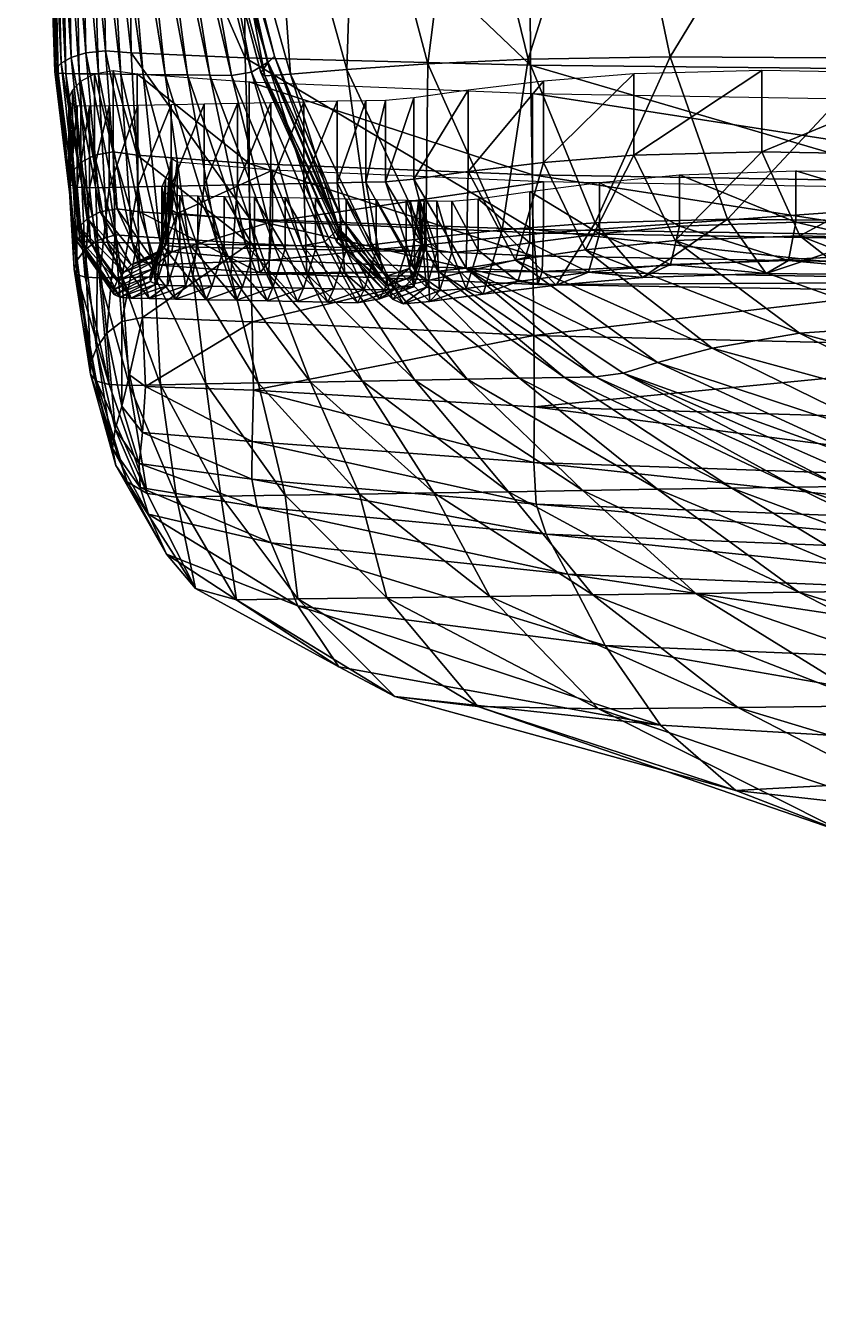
# Model space of a CAD drawing. Header units: centimetres. Extents: x -1318 to 1318, y -967 to 967.
# Drawn here: x 1112.64 to 1125.78, y 95.56 to 116.75 of the extents above; entities that cross this region are included whole.
import ezdxf

# ---------------------------------------------------------------- set-up
doc = ezdxf.new("R2010")
doc.units = ezdxf.units.CM
for name, color, linetype, true_color in [('Object021', 7, 'Continuous', 0x3d8706), ('Object023', 7, 'Continuous', 0x1c1cb1), ('wood', 7, 'Continuous', 0x8d073a)]:
    doc.layers.add(name, color=color, linetype=linetype, true_color=true_color)

msp = doc.modelspace()

# ---------------------------------------------------------------- meshes
at = {"layer": 'Object021', "color": 191, "true_color": 0xb89be5}
mesh = msp.add_polyface(dxfattribs=at)
corners = [(1119.185, 126.817, 85.449), (1119.883, 120.658, 85.107), (1122.388, 120.676, 87.104), (1121.785, 126.824, 87.535), (1118.806, 139.631, 85.635), (1121.457, 139.632, 87.769), (1116.936, 139.627, 81.185), (1117.351, 126.801, 81.052), (1118.117, 120.619, 80.807), (1115.893, 126.783, 72.271), (1116.702, 120.572, 72.119), (1120.974, 126.776, -395.101), (1120.988, 120.582, -395.052), (1116.24, 120.641, -395.129), (1116.214, 126.8, -395.175), (1120.967, 139.621, -395.129), (1116.199, 139.627, -395.201), (1125.542, 126.817, 89.383), (1120.967, 116.196, 84.575), (1123.324, 116.236, 86.436), (1119.308, 116.117, 80.426), (1120.541, 113.37, 79.995), (1122.08, 113.486, 83.976), (1117.963, 116.022, 71.882), (1117.031, 115.947, 56.916), (1118.367, 113.124, 56.782), (1119.272, 113.234, 71.614), (1121.008, 116.097, -394.976), (1116.279, 116.216, -395.059), (1121.05, 113.374, -394.709), (1116.365, 113.547, -394.802), (1121.348, 164.058, 87.847), (1125.282, 139.631, 89.654), (1116.798, 164.058, 81.229), (1118.68, 164.058, 85.697), (1120.964, 164.058, -395.138), (1116.194, 164.058, -395.209), (1116.609, 115.922, 33.5), (1116.54, 115.977, 12.612), (1117.798, 113.166, 12.598), (1117.925, 113.09, 33.446), (1116.663, 116.139, 5.23), (1116.769, 116.247, 4.603), (1117.895, 113.532, 4.605), (1117.838, 113.386, 5.231), (1116.649, 116.139, 3.979), (1116.384, 115.979, -1.848), (1117.599, 113.17, -1.857), (1117.82, 113.386, 3.98)]
mesh.append_faces([[corners[k] for k in face] for face in [(0, 1, 2), (2, 3, 0), (4, 0, 3), (3, 5, 4), (0, 4, 6), (6, 7, 0), (1, 0, 7), (7, 8, 1), (9, 10, 8), (8, 7, 9), (11, 12, 13), (13, 14, 11), (15, 11, 14), (14, 16, 15), (5, 3, 17), (18, 19, 2), (2, 1, 18), (20, 18, 1), (1, 8, 20), (18, 20, 21), (19, 18, 22), (23, 20, 8), (8, 10, 23), (24, 23, 10), (23, 24, 25), (20, 23, 26), (27, 28, 13), (13, 12, 27), (28, 27, 29), (29, 30, 28), (31, 5, 32), (33, 6, 4), (34, 4, 5), (35, 15, 16), (16, 36, 35), (37, 38, 39), (24, 37, 40), (41, 42, 43), (43, 44, 41), (38, 41, 44), (45, 46, 47), (42, 45, 48), (48, 43, 42)]], dxfattribs={"vtx2": -1, "color": 191})
mesh = msp.add_polyface(dxfattribs=at)
corners = [(1147.887, 126.749, -394.526), (1147.886, 120.514, -394.473), (1130.797, 120.531, -394.819), (1130.794, 126.755, -394.871), (1147.887, 139.614, -394.555), (1130.792, 139.615, -394.899), (1120.974, 126.776, -395.101), (1120.967, 139.621, -395.129), (1120.988, 120.582, -395.052), (1125.542, 126.817, 89.383), (1125.282, 139.631, 89.654), (1121.457, 139.632, 87.769), (1126.02, 120.662, 88.886), (1121.785, 126.824, 87.535), (1122.388, 120.676, 87.104), (1134.015, 120.622, 90.156), (1133.684, 126.799, 90.704), (1133.504, 139.626, 91.002), (1149.438, 126.776, 91.208), (1149.607, 120.564, 90.619), (1134.528, 116.138, 89.308), (1149.869, 116.026, 89.708), (1135.037, 113.41, 88.365), (1126.762, 116.212, 88.116), (1123.324, 116.236, 86.436), (1124.273, 113.545, 85.686), (1127.505, 113.514, 87.254), (1122.08, 113.486, 83.976), (1130.802, 115.994, -394.74), (1121.008, 116.097, -394.976), (1130.814, 113.226, -394.469), (1121.05, 113.374, -394.709), (1147.886, 115.96, -394.393), (1147.888, 113.176, -394.121), (1125.195, 164.058, 89.744), (1133.444, 164.058, 91.102), (1149.346, 139.62, 91.527), (1147.887, 164.058, -394.564), (1130.791, 164.058, -394.908), (1120.964, 164.058, -395.138)]
mesh.append_faces([[corners[k] for k in face] for face in [(0, 1, 2), (2, 3, 0), (4, 0, 3), (3, 5, 4), (6, 7, 5), (5, 3, 6), (8, 6, 3), (3, 2, 8), (9, 10, 11), (12, 9, 13), (13, 14, 12), (9, 12, 15), (15, 16, 9), (10, 9, 16), (16, 17, 10), (17, 16, 18), (16, 15, 19), (19, 15, 20), (21, 20, 22), (23, 20, 15), (15, 12, 23), (24, 23, 12), (12, 14, 24), (23, 24, 25), (25, 26, 23), (20, 23, 26), (26, 22, 20), (27, 25, 24), (28, 29, 8), (8, 2, 28), (29, 28, 30), (30, 31, 29), (32, 28, 2), (2, 1, 32), (28, 32, 33), (34, 10, 17), (17, 35, 34), (35, 17, 36), (37, 4, 5), (5, 38, 37), (7, 39, 38), (38, 5, 7)]], dxfattribs={"vtx2": -1, "color": 191})
mesh = msp.add_polyface(dxfattribs=at)
corners = [(1114.211, 120.517, -108.482), (1114.466, 120.518, -73.964), (1113.913, 126.757, -73.928), (1114.719, 120.518, -42.726), (1114.093, 126.758, -42.69), (1113.24, 126.801, -393.392), (1113.302, 120.646, -393.372), (1113.127, 120.599, -390.979), (1113.057, 126.783, -390.992), (1113.022, 120.556, -386.701), (1112.876, 126.755, -380.004), (1112.975, 120.53, -380.002), (1112.992, 120.517, -370.113), (1112.94, 126.766, -386.708), (1114.92, 126.767, 57.111), (1115.745, 120.533, 57.035), (1116.702, 120.572, 72.119), (1116.214, 126.8, -395.175), (1116.24, 120.641, -395.129), (1114.333, 120.684, -395.007), (1117.031, 115.947, 56.916), (1113.127, 115.993, -379.998), (1113.147, 116.045, -386.692), (1113.235, 116.13, -390.96), (1113.397, 116.224, -393.341), (1113.555, 120.684, -394.416), (1113.639, 116.301, -394.372), (1113.896, 120.701, -394.748), (1113.968, 116.335, -394.693), (1114.39, 116.301, -394.944), (1116.279, 116.216, -395.059), (1113.076, 120.513, -356.267), (1112.923, 126.749, -356.264), (1113.227, 120.514, -324.032), (1113.031, 126.75, -324.026), (1113.447, 120.515, -258.979), (1113.188, 126.751, -258.967), (1113.702, 120.515, -189.252), (1113.369, 126.753, -189.234), (1113.956, 120.516, -142.999), (1113.55, 126.754, -142.974), (1113.731, 126.755, -108.451), (1115.331, 120.55, 12.624), (1115.349, 120.52, 33.548), (1114.541, 126.762, 33.578), (1114.968, 120.519, -18.046), (1114.27, 126.76, -18.025), (1115.224, 120.55, -1.839), (1114.476, 126.776, -1.834), (1113.311, 115.956, -356.271), (1113.18, 115.966, -370.113), (1113.849, 115.951, -258.998), (1113.53, 115.954, -324.043), (1114.589, 115.943, -143.037), (1114.219, 115.947, -189.281), (1116.609, 115.922, 33.5), (1116.54, 115.977, 12.612), (1116.056, 115.928, -18.08), (1115.505, 120.641, 5.23), (1114.553, 126.776, 12.631), (1115.495, 120.641, 3.979), (1114.744, 126.822, 3.979), (1116.663, 116.139, 5.23), (1115.637, 120.701, 4.603), (1116.769, 116.247, 4.603), (1116.649, 116.139, 3.979), (1116.384, 115.979, -1.848)]
mesh.append_faces([[corners[k] for k in face] for face in [(0, 1, 2), (1, 3, 4), (5, 6, 7), (8, 7, 9), (10, 11, 12), (13, 9, 11), (14, 15, 16), (17, 18, 19), (16, 15, 20), (12, 11, 21), (11, 9, 22), (9, 7, 23), (7, 6, 24), (6, 25, 26), (25, 27, 28), (27, 19, 29), (19, 18, 30), (12, 31, 32), (31, 33, 34), (33, 35, 36), (35, 37, 38), (37, 39, 40), (39, 0, 41), (42, 43, 44), (43, 15, 14), (3, 45, 46), (45, 47, 48), (33, 31, 49), (31, 12, 50), (37, 35, 51), (35, 33, 52), (0, 39, 53), (39, 37, 54), (15, 43, 55), (43, 42, 56), (47, 45, 57), (58, 42, 59), (47, 60, 61), (42, 58, 62), (58, 63, 64), (63, 60, 65), (60, 47, 66)]], dxfattribs={"vtx2": -1, "color": 191})
mesh = msp.add_polyface(dxfattribs=at)
corners = [(1115.328, 115.936, -74.022), (1115.695, 115.932, -42.782), (1114.719, 120.518, -42.726), (1114.466, 120.518, -73.964), (1114.958, 115.939, -108.529), (1114.211, 120.517, -108.482), (1115.82, 113.129, -108.585), (1113.127, 115.993, -379.998), (1113.18, 115.966, -370.113), (1112.992, 120.517, -370.113), (1113.147, 116.045, -386.692), (1112.975, 120.53, -380.002), (1113.459, 113.298, -386.672), (1113.463, 113.223, -379.994), (1113.235, 116.13, -390.96), (1113.022, 120.556, -386.701), (1113.397, 116.224, -393.341), (1113.127, 120.599, -390.979), (1113.67, 113.558, -393.238), (1113.53, 113.422, -390.905), (1113.639, 116.301, -394.372), (1113.302, 120.646, -393.372), (1113.968, 116.335, -394.693), (1113.555, 120.684, -394.416), (1114.158, 113.719, -394.489), (1113.876, 113.669, -394.216), (1114.39, 116.301, -394.944), (1113.896, 120.701, -394.748), (1116.279, 116.216, -395.059), (1114.333, 120.684, -395.007), (1116.365, 113.547, -394.802), (1114.528, 113.67, -394.706), (1113.311, 115.956, -356.271), (1113.53, 115.954, -324.043), (1113.227, 120.514, -324.032), (1113.076, 120.513, -356.267), (1113.547, 113.184, -370.115), (1113.719, 113.168, -356.278), (1113.849, 115.951, -258.998), (1114.219, 115.947, -189.281), (1113.702, 120.515, -189.252), (1113.447, 120.515, -258.979), (1113.999, 113.163, -324.056), (1114.406, 113.155, -259.021), (1114.589, 115.943, -143.037), (1113.956, 120.516, -142.999), (1114.878, 113.147, -189.315), (1115.349, 113.138, -143.081), (1116.609, 115.922, 33.5), (1117.031, 115.947, 56.916), (1115.745, 120.533, 57.035), (1116.54, 115.977, 12.612), (1115.349, 120.52, 33.548), (1116.384, 115.979, -1.848), (1116.056, 115.928, -18.08), (1117.22, 113.103, -18.118), (1115.224, 120.55, -1.839), (1114.968, 120.519, -18.046), (1116.663, 116.139, 5.23), (1115.331, 120.55, 12.624), (1116.769, 116.247, 4.603), (1115.505, 120.641, 5.23), (1116.649, 116.139, 3.979), (1115.637, 120.701, 4.603), (1115.495, 120.641, 3.979)]
mesh.append_faces([[corners[k] for k in face] for face in [(0, 1, 2), (2, 3, 0), (4, 0, 3), (3, 5, 4), (0, 4, 6), (7, 8, 9), (10, 7, 11), (7, 10, 12), (8, 7, 13), (14, 10, 15), (16, 14, 17), (14, 16, 18), (10, 14, 19), (20, 16, 21), (22, 20, 23), (20, 22, 24), (16, 20, 25), (26, 22, 27), (28, 26, 29), (26, 28, 30), (22, 26, 31), (32, 33, 34), (8, 32, 35), (32, 8, 36), (33, 32, 37), (38, 39, 40), (33, 38, 41), (38, 33, 42), (39, 38, 43), (44, 4, 5), (39, 44, 45), (44, 39, 46), (4, 44, 47), (48, 49, 50), (51, 48, 52), (53, 54, 55), (54, 53, 56), (1, 54, 57), (57, 2, 1), (58, 51, 59), (60, 58, 61), (62, 60, 63), (53, 62, 64)]], dxfattribs={"vtx2": -1, "color": 191})
mesh = msp.add_polyface(dxfattribs=at)
corners = [(1113.876, 113.669, -394.216), (1114.158, 113.719, -394.489), (1114.558, 112.847, -394.004), (1115.82, 113.129, -108.585), (1116.291, 113.12, -74.088), (1115.328, 115.936, -74.022), (1115.695, 115.932, -42.782), (1116.759, 113.112, -42.847), (1113.459, 113.298, -386.672), (1113.463, 113.223, -379.994), (1113.127, 115.993, -379.998), (1113.547, 113.184, -370.115), (1113.18, 115.966, -370.113), (1113.67, 113.558, -393.238), (1113.53, 113.422, -390.905), (1113.235, 116.13, -390.96), (1113.147, 116.045, -386.692), (1113.639, 116.301, -394.372), (1113.397, 116.224, -393.341), (1116.365, 113.547, -394.802), (1114.528, 113.67, -394.706), (1114.39, 116.301, -394.944), (1113.968, 116.335, -394.693), (1115.152, 113.643, -393.417), (1116.732, 113.507, -393.411), (1116.732, 114.357, -393.411), (1115.153, 114.493, -393.417), (1115.064, 113.697, -393.379), (1115.064, 114.547, -393.379), (1114.937, 113.06, -393.535), (1115.043, 113.642, -393.377), (1115.043, 114.492, -393.377), (1115.029, 113.52, -392.7), (1115.029, 114.37, -392.7), (1114.88, 113.005, -393.496), (1114.961, 113.369, -390.633), (1114.961, 114.219, -390.633), (1114.902, 113.232, -386.592), (1114.902, 114.083, -386.592), (1114.916, 113.149, -379.99), (1114.916, 113.999, -379.99), (1115.01, 113.106, -370.127), (1115.011, 113.956, -370.127), (1113.719, 113.168, -356.278), (1113.311, 115.956, -356.271), (1113.999, 113.163, -324.056), (1113.53, 115.954, -324.043), (1114.406, 113.155, -259.021), (1113.849, 115.951, -258.998), (1114.878, 113.147, -189.315), (1114.219, 115.947, -189.281), (1115.349, 113.138, -143.081), (1114.589, 115.943, -143.037), (1114.958, 115.939, -108.529), (1116.056, 115.928, -18.08), (1117.22, 113.103, -18.118), (1115.196, 113.938, -356.301), (1115.196, 113.089, -356.301), (1115.496, 113.932, -324.09), (1115.496, 113.082, -324.09), (1115.933, 113.923, -259.07), (1115.932, 113.073, -259.071), (1116.437, 113.913, -189.383), (1116.437, 113.063, -189.383)]
mesh.append_faces([[corners[k] for k in face] for face in [(0, 1, 2), (3, 4, 5), (6, 5, 4), (4, 7, 6), (8, 9, 10), (9, 11, 12), (13, 14, 15), (14, 8, 16), (1, 0, 17), (0, 13, 18), (19, 20, 21), (20, 1, 22), (23, 24, 25), (25, 26, 23), (27, 23, 26), (26, 28, 27), (23, 27, 29), (30, 27, 28), (28, 31, 30), (32, 30, 31), (31, 33, 32), (27, 30, 34), (35, 32, 33), (33, 36, 35), (37, 35, 36), (36, 38, 37), (39, 37, 38), (38, 40, 39), (41, 39, 40), (40, 42, 41), (11, 43, 44), (43, 45, 46), (45, 47, 48), (47, 49, 50), (49, 51, 52), (51, 3, 53), (54, 6, 7), (7, 55, 54), (42, 56, 57), (56, 58, 59), (58, 60, 61), (60, 62, 63)]], dxfattribs={"vtx2": -1, "color": 191})
mesh = msp.add_polyface(dxfattribs=at)
corners = [(1124.273, 113.545, 85.686), (1122.08, 113.486, 83.976), (1122.862, 112.582, 83.432), (1120.541, 113.37, 79.995), (1120.967, 116.196, 84.575), (1118.367, 113.124, 56.782), (1119.272, 113.234, 71.614), (1117.963, 116.022, 71.882), (1119.308, 116.117, 80.426), (1116.732, 113.507, -393.411), (1121.225, 113.316, -393.282), (1121.225, 114.166, -393.282), (1116.732, 114.357, -393.411), (1116.682, 112.869, -393.607), (1116.437, 113.913, -189.383), (1116.942, 113.903, -143.168), (1116.942, 113.053, -143.169), (1117.447, 113.042, -108.69), (1117.447, 113.892, -108.69), (1120.995, 113.154, 71.137), (1120.139, 113.033, 56.539), (1120.139, 113.883, 56.539), (1120.995, 114.004, 71.137), (1122.149, 113.305, 79.232), (1122.149, 114.155, 79.232), (1123.479, 113.432, 82.916), (1123.479, 114.282, 82.916), (1123.325, 112.795, 83.045), (1117.798, 113.166, 12.598), (1117.925, 113.09, 33.446), (1116.609, 115.922, 33.5), (1117.031, 115.947, 56.916), (1117.22, 113.103, -18.118), (1117.599, 113.17, -1.857), (1116.384, 115.979, -1.848), (1119.703, 112.996, 33.347), (1119.468, 113.034, 12.575), (1119.457, 113.849, 12.575), (1119.703, 113.846, 33.347), (1118.947, 113.011, -18.189), (1118.453, 113.022, -42.967), (1118.453, 113.871, -42.967), (1118.947, 113.861, -18.189), (1119.255, 113.038, -1.874), (1119.244, 113.854, -1.873), (1117.952, 113.032, -74.212), (1117.952, 113.882, -74.212), (1117.838, 113.386, 5.231), (1116.54, 115.977, 12.612), (1117.82, 113.386, 3.98), (1116.649, 116.139, 3.979), (1119.217, 113.137, 5.236), (1119.082, 113.206, 4.613), (1119.017, 113.851, 4.614), (1119.173, 113.851, 5.237), (1119.197, 113.138, 3.985), (1119.154, 113.851, 3.985)]
mesh.append_faces([[corners[k] for k in face] for face in [(0, 1, 2), (3, 1, 4), (5, 6, 7), (6, 3, 8), (9, 10, 11), (11, 12, 9), (10, 9, 13), (14, 15, 16), (17, 16, 15), (15, 18, 17), (19, 20, 21), (21, 22, 19), (23, 19, 22), (22, 24, 23), (25, 23, 24), (24, 26, 25), (23, 25, 27), (28, 29, 30), (29, 5, 31), (32, 33, 34), (35, 36, 37), (37, 38, 35), (20, 35, 38), (38, 21, 20), (39, 40, 41), (41, 42, 39), (43, 39, 42), (42, 44, 43), (45, 17, 18), (18, 46, 45), (40, 45, 46), (46, 41, 40), (47, 28, 48), (33, 49, 50), (51, 52, 53), (53, 54, 51), (36, 51, 54), (54, 37, 36), (55, 43, 44), (44, 56, 55), (52, 55, 56), (56, 53, 52)]], dxfattribs={"vtx2": -1, "color": 191})
mesh = msp.add_polyface(dxfattribs=at)
corners = [(1150.132, 113.249, 88.703), (1135.037, 113.41, 88.365), (1135.356, 112.5, 87.535), (1150.305, 112.324, 87.838), (1135.524, 112.713, 86.956), (1127.986, 112.615, 86.484), (1127.505, 113.514, 87.254), (1124.915, 112.648, 85.008), (1124.273, 113.545, 85.686), (1125.281, 112.861, 84.526), (1128.249, 112.827, 85.94), (1122.862, 112.582, 83.432), (1123.325, 112.795, 83.045), (1130.838, 112.303, -393.842), (1121.129, 112.466, -394.085), (1121.05, 113.374, -394.709), (1130.814, 113.226, -394.469), (1130.86, 112.515, -393.239), (1121.201, 112.679, -393.483), (1147.891, 112.248, -393.494), (1147.888, 113.176, -394.121), (1147.894, 112.461, -392.89), (1130.802, 115.994, -394.74), (1147.896, 113.948, -392.689), (1130.868, 114.003, -393.038), (1130.868, 113.153, -393.038), (1147.895, 113.098, -392.689), (1121.225, 113.316, -393.282), (1121.225, 114.166, -393.282), (1125.403, 113.498, 84.366), (1123.479, 113.432, 82.916), (1123.479, 114.282, 82.916), (1125.403, 114.348, 84.366), (1128.337, 113.465, 85.759), (1128.337, 114.315, 85.759), (1135.58, 113.35, 86.762), (1135.58, 114.2, 86.763), (1150.431, 113.174, 87.043), (1150.4, 112.537, 87.242)]
mesh.append_faces([[corners[k] for k in face] for face in [(0, 1, 2), (3, 2, 4), (5, 2, 1), (1, 6, 5), (7, 5, 6), (6, 8, 7), (5, 7, 9), (9, 10, 5), (2, 5, 10), (10, 4, 2), (11, 7, 8), (7, 11, 12), (12, 9, 7), (13, 14, 15), (15, 16, 13), (14, 13, 17), (17, 18, 14), (19, 13, 16), (16, 20, 19), (13, 19, 21), (21, 17, 13), (20, 16, 22), (23, 24, 25), (26, 25, 17), (27, 25, 24), (24, 28, 27), (25, 27, 18), (18, 17, 25), (29, 30, 31), (31, 32, 29), (30, 29, 9), (9, 12, 30), (33, 29, 32), (32, 34, 33), (35, 33, 34), (34, 36, 35), (33, 35, 4), (4, 10, 33), (29, 33, 10), (10, 9, 29), (37, 35, 36), (38, 4, 35)]], dxfattribs={"vtx2": -1, "color": 191})
mesh = msp.add_polyface(dxfattribs=at)
corners = [(1116.643, 112.192, -108.638), (1117.148, 112.182, -74.151), (1116.291, 113.12, -74.088), (1115.82, 113.129, -108.585), (1116.529, 112.657, -394.194), (1114.805, 112.793, -394.143), (1114.528, 113.67, -394.706), (1116.365, 113.547, -394.802), (1116.682, 112.869, -393.607), (1115.066, 113.005, -393.599), (1114.937, 113.06, -393.535), (1115.152, 113.643, -393.417), (1116.732, 113.507, -393.411), (1115.043, 113.642, -393.377), (1115.029, 113.52, -392.7), (1114.839, 112.882, -392.775), (1114.88, 113.005, -393.496), (1115.064, 113.697, -393.379), (1114.961, 113.369, -390.633), (1114.761, 112.732, -390.671), (1114.916, 113.149, -379.99), (1115.01, 113.106, -370.127), (1114.809, 112.469, -370.125), (1116.942, 113.053, -143.169), (1116.437, 113.063, -189.383), (1116.437, 113.913, -189.383), (1116.741, 112.415, -143.158), (1116.236, 112.426, -189.375), (1114.995, 112.451, -356.298), (1115.295, 112.445, -324.086), (1114.692, 112.232, -324.073), (1115.128, 112.224, -259.045), (1115.633, 112.213, -189.349), (1114.878, 113.147, -189.315), (1115.731, 112.436, -259.064), (1116.138, 112.203, -143.125), (1115.349, 113.138, -143.081), (1115.196, 113.089, -356.301), (1115.496, 113.082, -324.09), (1115.011, 113.956, -370.127), (1115.196, 113.938, -356.301), (1115.932, 113.073, -259.071), (1115.496, 113.932, -324.09), (1115.933, 113.923, -259.07)]
mesh.append_faces([[corners[k] for k in face] for face in [(0, 1, 2), (2, 3, 0), (4, 5, 6), (6, 7, 4), (5, 4, 8), (8, 9, 5), (10, 9, 11), (12, 11, 9), (9, 8, 12), (13, 14, 15), (15, 16, 13), (16, 10, 17), (14, 18, 19), (19, 15, 14), (20, 21, 22), (23, 24, 25), (26, 27, 24), (28, 29, 30), (31, 32, 33), (31, 30, 29), (29, 34, 31), (32, 31, 34), (34, 27, 32), (35, 0, 3), (3, 36, 35), (32, 35, 36), (36, 33, 32), (35, 32, 27), (27, 26, 35), (0, 35, 26), (37, 38, 29), (29, 28, 37), (21, 37, 28), (28, 22, 21), (37, 21, 39), (38, 37, 40), (41, 24, 27), (27, 34, 41), (38, 41, 34), (34, 29, 38), (41, 38, 42), (24, 41, 43)]], dxfattribs={"vtx2": -1, "color": 191})
mesh = msp.add_polyface(dxfattribs=at)
corners = [(1114.111, 112.299, -379.992), (1114.206, 112.256, -370.12), (1113.547, 113.184, -370.115), (1113.463, 113.223, -379.994), (1114.099, 112.383, -386.636), (1113.459, 113.298, -386.672), (1114.702, 112.595, -386.603), (1114.714, 112.512, -379.991), (1114.809, 112.469, -370.125), (1114.161, 112.52, -390.785), (1113.53, 113.422, -390.905), (1114.268, 112.67, -393.002), (1113.67, 113.558, -393.238), (1114.839, 112.882, -392.775), (1114.761, 112.732, -390.671), (1114.39, 112.792, -393.849), (1113.876, 113.669, -394.216), (1114.558, 112.847, -394.004), (1114.937, 113.06, -393.535), (1114.88, 113.005, -393.496), (1114.805, 112.793, -394.143), (1114.158, 113.719, -394.489), (1114.528, 113.67, -394.706), (1115.066, 113.005, -393.599), (1114.961, 113.369, -390.633), (1114.902, 113.232, -386.592), (1114.916, 113.149, -379.99), (1114.392, 112.239, -356.289), (1114.692, 112.232, -324.073), (1113.999, 113.163, -324.056), (1113.719, 113.168, -356.278), (1114.995, 112.451, -356.298), (1114.878, 113.147, -189.315), (1114.406, 113.155, -259.021), (1115.128, 112.224, -259.045)]
mesh.append_faces([[corners[k] for k in face] for face in [(0, 1, 2), (2, 3, 0), (4, 0, 3), (3, 5, 4), (0, 4, 6), (6, 7, 0), (1, 0, 7), (7, 8, 1), (9, 4, 5), (5, 10, 9), (11, 9, 10), (10, 12, 11), (9, 11, 13), (13, 14, 9), (4, 9, 14), (14, 6, 4), (15, 11, 12), (12, 16, 15), (17, 15, 16), (15, 17, 18), (18, 19, 15), (11, 15, 19), (19, 13, 11), (20, 17, 21), (21, 22, 20), (17, 20, 23), (23, 18, 17), (24, 25, 6), (6, 14, 24), (8, 7, 26), (25, 26, 7), (7, 6, 25), (27, 28, 29), (29, 30, 27), (1, 27, 30), (30, 2, 1), (27, 1, 8), (8, 31, 27), (28, 27, 31), (32, 33, 34), (28, 34, 33), (33, 29, 28)]], dxfattribs={"vtx2": -1, "color": 191})
mesh = msp.add_polyface(dxfattribs=at)
corners = [(1117.148, 112.182, -74.151), (1117.649, 112.172, -42.908), (1116.759, 113.112, -42.847), (1116.291, 113.12, -74.088), (1116.643, 112.192, -108.638), (1117.246, 112.405, -108.677), (1117.751, 112.394, -74.197), (1118.252, 112.384, -42.953), (1121.129, 112.466, -394.085), (1116.529, 112.657, -394.194), (1116.365, 113.547, -394.802), (1121.201, 112.679, -393.483), (1116.682, 112.869, -393.607), (1116.942, 113.053, -143.169), (1117.447, 113.042, -108.69), (1116.741, 112.415, -143.158), (1116.437, 113.063, -189.383), (1118.899, 112.146, 33.395), (1119.343, 112.183, 56.658), (1118.367, 113.124, 56.782), (1117.925, 113.09, 33.446), (1118.722, 112.224, 12.586), (1117.798, 113.166, 12.598), (1118.143, 112.161, -18.154), (1118.746, 112.374, -18.181), (1118.508, 112.229, -1.866), (1119.074, 112.428, -1.872), (1117.599, 113.17, -1.857), (1117.22, 113.103, -18.118), (1118.453, 113.022, -42.967), (1118.947, 113.011, -18.189), (1117.952, 113.032, -74.212), (1118.642, 112.451, 5.233), (1117.838, 113.386, 5.231), (1118.622, 112.601, 4.608), (1117.895, 113.532, 4.605), (1119, 112.732, 4.611), (1119.095, 112.609, 5.235), (1118.622, 112.451, 3.982), (1119.076, 112.609, 3.984), (1117.82, 113.386, 3.98)]
mesh.append_faces([[corners[k] for k in face] for face in [(0, 1, 2), (2, 3, 0), (0, 4, 5), (5, 6, 0), (1, 0, 6), (6, 7, 1), (8, 9, 10), (11, 12, 9), (13, 14, 5), (5, 15, 13), (16, 13, 15), (15, 5, 4), (17, 18, 19), (19, 20, 17), (21, 17, 20), (20, 22, 21), (23, 1, 7), (7, 24, 23), (25, 23, 24), (24, 26, 25), (23, 25, 27), (27, 28, 23), (1, 23, 28), (28, 2, 1), (29, 30, 24), (24, 7, 29), (31, 29, 7), (7, 6, 31), (14, 31, 6), (6, 5, 14), (32, 21, 22), (22, 33, 32), (34, 32, 33), (33, 35, 34), (32, 34, 36), (21, 32, 37), (38, 25, 26), (34, 38, 39), (38, 34, 35), (35, 40, 38), (25, 38, 40), (40, 27, 25)]], dxfattribs={"vtx2": -1, "color": 191})
mesh = msp.add_polyface(dxfattribs=at)
corners = [(1121.431, 112.455, 79.604), (1122.862, 112.582, 83.432), (1122.08, 113.486, 83.976), (1120.541, 113.37, 79.995), (1121.969, 112.667, 79.325), (1123.325, 112.795, 83.045), (1120.222, 112.304, 71.37), (1119.272, 113.234, 71.614), (1119.343, 112.183, 56.658), (1118.367, 113.124, 56.782), (1119.94, 112.396, 56.569), (1120.801, 112.516, 71.195), (1116.365, 113.547, -394.802), (1121.05, 113.374, -394.709), (1121.129, 112.466, -394.085), (1116.529, 112.657, -394.194), (1121.201, 112.679, -393.483), (1116.682, 112.869, -393.607), (1121.225, 113.316, -393.282), (1120.995, 113.154, 71.137), (1122.149, 113.305, 79.232), (1120.139, 113.033, 56.539), (1118.899, 112.146, 33.395), (1118.722, 112.224, 12.586), (1119.287, 112.423, 12.578), (1119.502, 112.358, 33.359), (1119.703, 112.996, 33.347), (1119.468, 113.034, 12.575), (1118.947, 113.011, -18.189), (1119.255, 113.038, -1.874), (1119.074, 112.428, -1.872), (1118.746, 112.374, -18.181), (1119, 112.732, 4.611), (1119.095, 112.609, 5.235), (1118.642, 112.451, 5.233), (1119.076, 112.609, 3.984), (1118.622, 112.451, 3.982), (1118.622, 112.601, 4.608), (1119.217, 113.137, 5.236), (1119.082, 113.206, 4.613), (1119.197, 113.138, 3.985)]
mesh.append_faces([[corners[k] for k in face] for face in [(0, 1, 2), (2, 3, 0), (1, 0, 4), (4, 5, 1), (6, 0, 3), (3, 7, 6), (8, 6, 7), (7, 9, 8), (6, 8, 10), (10, 11, 6), (0, 6, 11), (11, 4, 0), (12, 13, 14), (15, 14, 16), (17, 16, 18), (19, 20, 4), (4, 11, 19), (21, 19, 11), (11, 10, 21), (5, 4, 20), (22, 23, 24), (24, 25, 22), (8, 22, 25), (25, 10, 8), (26, 21, 10), (10, 25, 26), (27, 26, 25), (25, 24, 27), (28, 29, 30), (30, 31, 28), (32, 33, 34), (33, 24, 23), (30, 35, 36), (35, 32, 37), (38, 27, 24), (24, 33, 38), (39, 38, 33), (33, 32, 39), (40, 39, 32), (32, 35, 40), (29, 40, 35), (35, 30, 29)]], dxfattribs={"vtx2": -1, "color": 191})
at = {"layer": 'Object023', "color": 191, "true_color": 0xb89be5}
mesh = msp.add_polyface(dxfattribs=at)
corners = [(1113.988, 111.659, -394.227), (1113.834, 113.195, -394.279), (1114.129, 113.285, -394.57), (1113.819, 111.41, -393.25), (1113.623, 113.041, -393.277), (1113.725, 111.173, -390.908), (1113.495, 112.869, -390.922), (1113.72, 110.98, -386.666), (1113.45, 112.719, -386.673), (1113.818, 110.865, -379.988), (1113.492, 112.629, -379.99), (1113.782, 114.607, -394.297), (1114.092, 114.661, -394.598), (1113.558, 114.484, -393.287), (1113.558, 115.832, -393.287), (1113.782, 115.955, -394.297), (1114.092, 116.009, -394.598), (1113.418, 114.334, -390.926), (1113.36, 114.198, -386.675), (1113.36, 115.546, -386.675), (1113.418, 115.682, -390.926), (1113.384, 114.116, -379.991), (1113.495, 114.076, -370.113), (1113.629, 112.585, -370.113), (1113.495, 115.424, -370.113), (1113.384, 115.464, -379.991), (1113.7, 114.066, -356.278), (1114.027, 114.073, -324.059), (1114.027, 115.421, -324.059), (1113.7, 115.415, -356.278), (1113.867, 112.574, -356.279)]
mesh.append_faces([[corners[k] for k in face] for face in [(0, 1, 2), (1, 0, 3), (3, 4, 1), (5, 6, 4), (7, 8, 6), (9, 10, 8), (11, 12, 2), (2, 1, 11), (13, 11, 1), (1, 4, 13), (11, 13, 14), (14, 15, 11), (12, 11, 15), (15, 16, 12), (17, 13, 4), (4, 6, 17), (18, 17, 6), (6, 8, 18), (17, 18, 19), (19, 20, 17), (13, 17, 20), (20, 14, 13), (21, 18, 8), (8, 10, 21), (22, 21, 10), (10, 23, 22), (21, 22, 24), (24, 25, 21), (18, 21, 25), (25, 19, 18), (26, 27, 28), (28, 29, 26), (22, 26, 29), (29, 24, 22), (26, 22, 23), (23, 30, 26), (27, 26, 30)]], dxfattribs={"vtx2": -1, "color": 191})
mesh = msp.add_polyface(dxfattribs=at)
corners = [(1114.129, 113.285, -394.57), (1114.239, 111.852, -394.487), (1113.988, 111.659, -394.227), (1114.512, 113.261, -394.795), (1114.581, 111.921, -394.678), (1116.36, 113.141, -394.89), (1116.395, 111.848, -394.744), (1115.604, 114.105, -143.097), (1115.053, 114.094, -189.325), (1115.414, 112.605, -189.332), (1116.043, 112.617, -143.106), (1116.154, 114.116, -108.605), (1116.672, 112.629, -108.616), (1116.154, 115.464, -108.605), (1115.604, 115.453, -143.097), (1115.053, 115.442, -189.325), (1114.489, 114.606, -394.834), (1116.348, 114.47, -394.939), (1114.092, 114.661, -394.598), (1114.092, 116.009, -394.598), (1114.489, 115.955, -394.834), (1116.348, 115.818, -394.939), (1117.806, 115.498, -5.128), (1117.255, 115.486, -39.62), (1117.255, 114.138, -39.62), (1116.705, 114.127, -74.113), (1117.302, 112.641, -74.126), (1116.705, 115.475, -74.113), (1113.867, 112.574, -356.279), (1114.24, 112.582, -324.061), (1114.027, 114.073, -324.059), (1114.503, 114.083, -259.027), (1114.503, 115.431, -259.027), (1114.027, 115.421, -324.059), (1114.784, 112.592, -259.031)]
mesh.append_faces([[corners[k] for k in face] for face in [(0, 1, 2), (3, 4, 1), (1, 0, 3), (4, 3, 5), (5, 6, 4), (7, 8, 9), (9, 10, 7), (11, 7, 10), (10, 12, 11), (7, 11, 13), (13, 14, 7), (8, 7, 14), (14, 15, 8), (16, 17, 5), (5, 3, 16), (18, 16, 3), (3, 0, 18), (16, 18, 19), (19, 20, 16), (17, 16, 20), (20, 21, 17), (22, 23, 24), (25, 11, 12), (12, 26, 25), (24, 25, 26), (25, 24, 23), (23, 27, 25), (11, 25, 27), (27, 13, 11), (28, 29, 30), (31, 8, 15), (15, 32, 31), (30, 31, 32), (32, 33, 30), (31, 30, 29), (29, 34, 31), (8, 31, 34), (34, 9, 8)]], dxfattribs={"vtx2": -1, "color": 191})
mesh = msp.add_polyface(dxfattribs=at)
corners = [(1125.465, 111.659, 81.009), (1128.374, 110.218, 79.164), (1128.901, 110.72, 81.426), (1127.367, 111.787, 83.09), (1123.405, 113.195, 83.039), (1125.473, 113.268, 84.786), (1121.921, 113.041, 79.116), (1124.018, 111.41, 77.029), (1127.378, 109.766, 75.046), (1123.115, 111.173, 69.783), (1120.762, 112.869, 71.073), (1119.943, 112.733, 59.542), (1122.543, 110.998, 59.171), (1121.063, 111.619, -394.631), (1121.048, 112.94, -394.794), (1130.812, 112.76, -394.549), (1130.816, 111.388, -394.379), (1121.072, 110.437, -394.379), (1129.637, 111.659, 84.638), (1122.718, 114.606, 83.715), (1121.222, 114.484, 79.812), (1124.842, 114.661, 85.351), (1124.842, 116.009, 85.351), (1122.718, 115.955, 83.715), (1121.222, 115.832, 79.812), (1119.978, 114.334, 71.503), (1121.043, 114.279, -394.848), (1130.811, 114.116, -394.606), (1121.043, 115.628, -394.848), (1130.811, 115.464, -394.606), (1127.969, 114.606, 86.859), (1128.386, 113.195, 86.304), (1127.969, 115.955, 86.859), (1122.087, 110.935, 45.094), (1119.478, 112.684, 45.156), (1121.573, 110.925, 24.616)]
mesh.append_faces([[corners[k] for k in face] for face in [(0, 1, 2), (2, 3, 0), (4, 0, 3), (3, 5, 4), (0, 4, 6), (6, 7, 0), (1, 0, 7), (8, 7, 9), (10, 9, 7), (7, 6, 10), (9, 10, 11), (11, 12, 9), (13, 14, 15), (15, 16, 13), (17, 13, 16), (5, 3, 18), (19, 20, 6), (6, 4, 19), (21, 19, 4), (4, 5, 21), (19, 21, 22), (22, 23, 19), (20, 19, 23), (23, 24, 20), (20, 25, 10), (10, 6, 20), (25, 20, 24), (26, 27, 15), (15, 14, 26), (27, 26, 28), (28, 29, 27), (30, 21, 5), (5, 31, 30), (21, 30, 32), (32, 22, 21), (33, 12, 11), (11, 34, 33), (35, 33, 34)]], dxfattribs={"vtx2": -1, "color": 191})
mesh = msp.add_polyface(dxfattribs=at)
corners = [(1130.883, 108.456, -392.722), (1130.816, 109.181, -393.774), (1147.887, 109.069, -393.413), (1130.818, 110.147, -394.114), (1147.887, 110.05, -393.758), (1131.094, 107.938, -390.322), (1147.95, 108.333, -392.355), (1131.607, 109.095, 79.039), (1138.403, 108.26, 79.395), (1137.03, 109.742, 82.812), (1130.963, 110.218, 82.128), (1128.374, 110.218, 79.164), (1128.901, 110.72, 81.426), (1127.378, 109.766, 75.046), (1131.862, 108.288, 74.661), (1139.649, 107.076, 74.689), (1132.023, 107.794, 68.282), (1126.911, 109.422, 68.547), (1126.618, 109.201, 58.829), (1131.912, 107.54, 58.795), (1121.104, 108.825, -393.022), (1121.268, 108.329, -390.638), (1131.523, 107.265, -386.129), (1130.816, 111.388, -394.379), (1147.887, 111.311, -394.027), (1130.812, 112.76, -394.549), (1147.887, 112.7, -394.199), (1129.637, 111.659, 84.638), (1128.386, 113.195, 86.304), (1125.473, 113.268, 84.786), (1127.367, 111.787, 83.09), (1136.09, 111.39, 85.539), (1135.547, 113.026, 87.327), (1130.811, 114.116, -394.606), (1147.887, 114.061, -394.257), (1130.811, 115.464, -394.606), (1135.366, 114.47, 87.923), (1127.969, 114.606, 86.859), (1135.366, 115.818, 87.922), (1127.969, 115.955, 86.859), (1131.354, 107.448, 45.094), (1126.143, 109.122, 45.052), (1130.34, 107.435, 24.616), (1128.865, 107.415, -5.199), (1125.411, 109.11, 24.577)]
mesh.append_faces([[corners[k] for k in face] for face in [(0, 1, 2), (1, 3, 4), (5, 0, 6), (7, 8, 9), (9, 10, 7), (11, 7, 10), (10, 12, 11), (7, 11, 13), (13, 14, 7), (8, 7, 14), (14, 15, 8), (15, 14, 16), (17, 16, 14), (14, 13, 17), (16, 17, 18), (18, 19, 16), (20, 0, 5), (21, 5, 22), (3, 23, 24), (23, 25, 26), (27, 28, 29), (10, 27, 30), (30, 12, 10), (27, 10, 9), (9, 31, 27), (28, 27, 31), (31, 32, 28), (26, 25, 33), (34, 33, 35), (36, 37, 28), (28, 32, 36), (37, 36, 38), (38, 39, 37), (40, 19, 18), (18, 41, 40), (42, 40, 41), (43, 42, 44)]], dxfattribs={"vtx2": -1, "color": 191})
mesh = msp.add_polyface(dxfattribs=at)
corners = [(1119.092, 110.881, -74.165), (1119.958, 110.896, -39.682), (1117.931, 112.653, -39.636), (1117.302, 112.641, -74.126), (1118.226, 110.865, -108.649), (1121.063, 111.619, -394.631), (1121.072, 110.437, -394.379), (1116.419, 110.716, -394.516), (1116.395, 111.848, -394.744), (1121.048, 112.94, -394.794), (1116.36, 113.141, -394.89), (1119.978, 114.334, 71.503), (1119.077, 114.21, 59.665), (1119.943, 112.733, 59.542), (1120.762, 112.869, 71.073), (1121.222, 115.832, 79.812), (1119.978, 115.682, 71.503), (1119.077, 115.558, 59.665), (1116.348, 114.47, -394.939), (1121.043, 114.279, -394.848), (1116.348, 115.818, -394.939), (1121.043, 115.628, -394.848), (1119.478, 112.684, 45.156), (1119.104, 112.676, 24.675), (1121.573, 110.925, 24.616), (1120.824, 110.912, -5.199), (1118.56, 112.666, -5.146), (1118.608, 114.165, 45.177), (1118.281, 114.159, 24.694), (1118.608, 115.514, 45.177), (1118.281, 115.507, 24.694), (1117.806, 114.149, -5.128), (1117.255, 114.138, -39.62), (1117.806, 115.498, -5.128)]
mesh.append_faces([[corners[k] for k in face] for face in [(0, 1, 2), (2, 3, 0), (4, 0, 3), (5, 6, 7), (7, 8, 5), (9, 5, 8), (8, 10, 9), (11, 12, 13), (13, 14, 11), (15, 16, 11), (12, 11, 16), (16, 17, 12), (18, 19, 9), (9, 10, 18), (19, 18, 20), (20, 21, 19), (22, 23, 24), (25, 24, 23), (23, 26, 25), (1, 25, 26), (26, 2, 1), (27, 28, 23), (23, 22, 27), (12, 27, 22), (22, 13, 12), (27, 12, 17), (17, 29, 27), (28, 27, 29), (29, 30, 28), (31, 32, 2), (2, 26, 31), (28, 31, 26), (26, 23, 28), (31, 28, 30), (30, 33, 31), (32, 31, 33), (3, 2, 32)]], dxfattribs={"vtx2": -1, "color": 191})
mesh = msp.add_polyface(dxfattribs=at)
corners = [(1114.581, 110.012, -394.227), (1114.239, 110.448, -394.192), (1114.364, 110.967, -394.392), (1114.627, 110.775, -394.487), (1116.395, 109.864, -394.219), (1116.419, 110.716, -394.516), (1117.302, 112.641, -74.126), (1116.672, 112.629, -108.616), (1118.226, 110.865, -108.649), (1113.988, 111.659, -394.227), (1114.239, 111.852, -394.487), (1114.127, 110.069, -393.231), (1113.819, 111.41, -393.25), (1113.623, 113.041, -393.277), (1113.725, 111.173, -390.908), (1114.083, 109.749, -390.899), (1114.139, 109.466, -386.661), (1113.72, 110.98, -386.666), (1113.495, 112.869, -390.922), (1114.655, 109.005, -370.113), (1114.03, 110.809, -370.113), (1113.818, 110.865, -379.988), (1113.492, 112.629, -379.99), (1113.629, 112.585, -370.113), (1113.45, 112.719, -386.673), (1114.325, 109.198, -379.986), (1114.581, 111.921, -394.678), (1116.395, 111.848, -394.744), (1114.366, 110.795, -356.282), (1114.88, 110.805, -324.068), (1114.24, 112.582, -324.061), (1113.867, 112.574, -356.279), (1115.629, 110.818, -259.044), (1116.495, 110.834, -189.352), (1115.414, 112.605, -189.332), (1114.784, 112.592, -259.031), (1116.942, 108.975, -259.053), (1117.361, 110.849, -143.132), (1116.043, 112.617, -143.106), (1118.175, 108.995, -189.365)]
mesh.append_faces([[corners[k] for k in face] for face in [(0, 1, 2), (2, 3, 0), (4, 0, 3), (3, 5, 4), (6, 7, 8), (1, 9, 10), (10, 2, 1), (9, 1, 11), (11, 12, 9), (13, 12, 14), (15, 14, 12), (12, 11, 15), (16, 17, 14), (18, 14, 17), (19, 20, 21), (22, 21, 20), (20, 23, 22), (24, 17, 21), (25, 21, 17), (26, 3, 2), (2, 10, 26), (3, 26, 27), (27, 5, 3), (28, 29, 30), (30, 31, 28), (20, 28, 31), (31, 23, 20), (32, 33, 34), (34, 35, 32), (29, 32, 35), (35, 30, 29), (33, 32, 36), (37, 8, 7), (7, 38, 37), (33, 37, 38), (38, 34, 33), (37, 33, 39)]], dxfattribs={"vtx2": -1, "color": 191})
mesh = msp.add_polyface(dxfattribs=at)
corners = [(1122.041, 107.324, -143.132), (1120.335, 107.301, -189.351), (1124.444, 105.462, -189.319), (1126.755, 105.487, -143.088), (1123.747, 107.347, -108.649), (1129.066, 105.512, -108.594), (1133.297, 104.567, -370.074), (1123.163, 105.167, -370.072), (1122.246, 106.489, -379.836), (1132.246, 106.074, -379.699), (1121.625, 107.671, -386.409), (1130.816, 109.181, -393.774), (1121.063, 109.517, -394.056), (1121.072, 110.437, -394.379), (1130.818, 110.147, -394.114), (1130.883, 108.456, -392.722), (1121.104, 108.825, -393.022), (1131.094, 107.938, -390.322), (1121.268, 108.329, -390.638), (1131.523, 107.265, -386.129), (1124.018, 111.41, 77.029), (1127.378, 109.766, 75.046), (1128.374, 110.218, 79.164), (1123.115, 111.173, 69.783), (1126.911, 109.422, 68.547), (1122.543, 110.998, 59.171), (1126.618, 109.201, 58.829), (1130.816, 111.388, -394.379), (1126.143, 109.122, 45.052), (1125.411, 109.11, 24.577), (1130.34, 107.435, 24.616), (1124.344, 109.093, -5.234), (1128.865, 107.415, -5.199), (1127.159, 107.392, -39.682), (1123.11, 109.074, -39.713), (1125.453, 107.37, -74.165), (1121.877, 109.054, -74.192), (1122.133, 105.437, -259.023), (1124.41, 104.089, -356.27), (1126.236, 103.378, -324.04), (1120.134, 105.476, -324.056), (1128.897, 103.159, -258.993), (1122.087, 110.935, 45.094), (1121.573, 110.925, 24.616), (1120.824, 110.912, -5.199)]
mesh.append_faces([[corners[k] for k in face] for face in [(0, 1, 2), (2, 3, 0), (4, 0, 3), (3, 5, 4), (6, 7, 8), (9, 8, 10), (11, 12, 13), (13, 14, 11), (12, 11, 15), (15, 16, 12), (17, 18, 16), (19, 10, 18), (20, 21, 22), (23, 24, 21), (24, 23, 25), (25, 26, 24), (27, 14, 13), (28, 29, 30), (29, 31, 32), (33, 32, 31), (31, 34, 33), (35, 4, 5), (35, 33, 34), (34, 36, 35), (4, 35, 36), (37, 2, 1), (38, 39, 40), (38, 7, 6), (2, 37, 41), (39, 41, 37), (37, 40, 39), (42, 43, 29), (29, 28, 42), (25, 42, 28), (28, 26, 25), (34, 31, 44), (31, 29, 43)]], dxfattribs={"vtx2": -1, "color": 191})
mesh = msp.add_polyface(dxfattribs=at)
corners = [(1114.977, 108.002, -379.988), (1117.156, 107.144, -379.952), (1117.831, 106.133, -370.103), (1115.458, 107.429, -370.113), (1114.325, 109.198, -379.986), (1114.655, 109.005, -370.113), (1114.139, 109.466, -386.661), (1114.678, 108.662, -386.666), (1116.714, 108.189, -386.606), (1114.581, 110.012, -394.227), (1116.395, 109.864, -394.219), (1116.392, 109.239, -393.211), (1114.526, 109.5, -393.25), (1114.239, 110.448, -394.192), (1114.127, 110.069, -393.231), (1114.542, 109.105, -390.908), (1114.083, 109.749, -390.899), (1116.479, 108.784, -390.85), (1113.725, 111.173, -390.908), (1113.818, 110.865, -379.988), (1113.72, 110.98, -386.666), (1116.14, 107.245, -356.282), (1117.153, 107.259, -324.068), (1115.875, 108.958, -324.073), (1115.142, 108.946, -356.284), (1118.762, 105.643, -356.277), (1116.942, 108.975, -259.053), (1114.366, 110.795, -356.282), (1114.03, 110.809, -370.113), (1114.88, 110.805, -324.068), (1115.629, 110.818, -259.044), (1118.175, 108.995, -189.365), (1116.495, 110.834, -189.352)]
mesh.append_faces([[corners[k] for k in face] for face in [(0, 1, 2), (2, 3, 0), (4, 0, 3), (3, 5, 4), (0, 4, 6), (6, 7, 0), (1, 0, 7), (7, 8, 1), (9, 10, 11), (11, 12, 9), (13, 9, 12), (12, 14, 13), (15, 16, 14), (14, 12, 15), (17, 15, 12), (12, 11, 17), (15, 17, 8), (8, 7, 15), (16, 15, 7), (7, 6, 16), (18, 16, 6), (19, 4, 5), (20, 6, 4), (21, 22, 23), (23, 24, 21), (3, 21, 24), (24, 5, 3), (21, 3, 2), (22, 21, 25), (26, 23, 22), (27, 28, 5), (5, 24, 27), (29, 27, 24), (24, 23, 29), (30, 29, 23), (23, 26, 30), (26, 31, 32)]], dxfattribs={"vtx2": -1, "color": 191})
mesh = msp.add_polyface(dxfattribs=at)
corners = [(1122.041, 107.324, -143.132), (1123.747, 107.347, -108.649), (1120.643, 109.034, -108.671), (1119.409, 109.015, -143.149), (1120.335, 107.301, -189.351), (1118.175, 108.995, -189.365), (1117.156, 107.144, -379.952), (1122.246, 106.489, -379.836), (1123.163, 105.167, -370.072), (1117.831, 106.133, -370.103), (1116.714, 108.189, -386.606), (1121.625, 107.671, -386.409), (1121.063, 109.517, -394.056), (1116.395, 109.864, -394.219), (1116.419, 110.716, -394.516), (1121.072, 110.437, -394.379), (1121.104, 108.825, -393.022), (1116.392, 109.239, -393.211), (1121.268, 108.329, -390.638), (1116.479, 108.784, -390.85), (1119.092, 110.881, -74.165), (1118.226, 110.865, -108.649), (1121.877, 109.054, -74.192), (1119.958, 110.896, -39.682), (1123.11, 109.074, -39.713), (1118.762, 105.643, -356.277), (1116.14, 107.245, -356.282), (1120.134, 105.476, -324.056), (1117.153, 107.259, -324.068), (1118.629, 107.278, -259.044), (1116.942, 108.975, -259.053), (1122.133, 105.437, -259.023), (1124.41, 104.089, -356.27), (1117.361, 110.849, -143.132), (1120.824, 110.912, -5.199), (1121.573, 110.925, 24.616), (1124.344, 109.093, -5.234)]
mesh.append_faces([[corners[k] for k in face] for face in [(0, 1, 2), (2, 3, 0), (4, 0, 3), (3, 5, 4), (6, 7, 8), (8, 9, 6), (7, 6, 10), (10, 11, 7), (12, 13, 14), (14, 15, 12), (13, 12, 16), (16, 17, 13), (18, 19, 17), (17, 16, 18), (19, 18, 11), (11, 10, 19), (20, 21, 2), (2, 22, 20), (23, 20, 22), (22, 24, 23), (22, 2, 1), (9, 25, 26), (25, 27, 28), (29, 4, 5), (5, 30, 29), (28, 29, 30), (29, 28, 27), (27, 31, 29), (4, 29, 31), (27, 25, 32), (8, 32, 25), (25, 9, 8), (5, 3, 33), (21, 33, 3), (3, 2, 21), (34, 23, 24), (35, 34, 36)]], dxfattribs={"vtx2": -1, "color": 191})
mesh = msp.add_polyface(dxfattribs=at)
corners = [(1131.523, 107.265, -386.129), (1131.094, 107.938, -390.322), (1148.14, 107.807, -389.949), (1150.075, 104.367, -370.16), (1133.297, 104.567, -370.074), (1132.246, 106.074, -379.699), (1149.155, 105.936, -379.599), (1135.05, 103.213, -143.027), (1131.973, 103.186, -189.273), (1143.299, 100.911, -189.234), (1138.126, 103.24, -108.517), (1129.066, 105.512, -108.594), (1126.755, 105.487, -143.088), (1124.444, 105.462, -189.319), (1132.023, 107.794, 68.282), (1140.21, 106.322, 68.091), (1139.649, 107.076, 74.689), (1131.912, 107.54, 58.795), (1140.109, 105.867, 58.538), (1122.246, 106.489, -379.836), (1121.625, 107.671, -386.409), (1134.715, 102.942, -356.293), (1131.354, 107.448, 45.094), (1130.34, 107.435, 24.616), (1137.997, 105.449, 24.656), (1139.37, 105.579, 44.966), (1128.865, 107.415, -5.199), (1127.159, 107.392, -39.682), (1133.688, 105.532, -39.605), (1135.999, 105.468, -5.11), (1131.377, 105.537, -74.099), (1125.453, 107.37, -74.165), (1144.28, 103.174, -39.497), (1141.203, 103.267, -74.007), (1124.41, 104.089, -356.27), (1126.236, 103.378, -324.04), (1136.789, 101.629, -324.033), (1128.897, 103.159, -258.993), (1139.807, 101.056, -258.967)]
mesh.append_faces([[corners[k] for k in face] for face in [(0, 1, 2), (3, 4, 5), (6, 5, 0), (7, 8, 9), (7, 10, 11), (11, 12, 7), (8, 7, 12), (12, 13, 8), (14, 15, 16), (15, 14, 17), (17, 18, 15), (19, 5, 4), (20, 0, 5), (21, 4, 3), (22, 23, 24), (24, 25, 22), (17, 22, 25), (25, 18, 17), (26, 27, 28), (28, 29, 26), (23, 26, 29), (29, 24, 23), (11, 30, 31), (27, 31, 30), (30, 28, 27), (29, 28, 32), (28, 30, 33), (10, 33, 30), (30, 11, 10), (4, 21, 34), (35, 34, 21), (21, 36, 35), (37, 8, 13), (37, 35, 36), (36, 38, 37), (8, 37, 38), (38, 9, 8)]], dxfattribs={"vtx2": -1, "color": 191})
at = {"layer": 'wood', "color": 191, "true_color": 0xb89be5}
mesh = msp.add_polyface(dxfattribs=at)
corners = [(-531.333, -11.269, -416.179), (-531.333, 129.196, -416.179), (-531.333, 129.196, -364.509), (-531.333, -11.269, -364.509), (-531.733, -11.669, -364.509), (-531.733, -11.269, -364.109), (-531.733, 129.196, -416.579), (-531.733, 129.596, -364.509), (-531.733, -11.669, -416.179), (-495.369, 138.236, -416.179), (-354.904, 138.236, -416.179), (-354.904, 138.236, -364.509), (-495.369, 138.236, -364.509), (-354.904, 138.636, -416.579), (-495.369, 138.636, -416.579), (-495.369, 185.868, -416.579), (-495.769, 138.636, -416.179), (-354.503, 138.636, -416.179), (-495.769, 138.636, -364.509), (-495.369, 138.636, -364.109), (-354.904, 138.636, -364.109), (-354.503, 138.636, -364.509), (-525.269, -829.856, -416.179), (-525.269, -829.856, -364.509), (-525.269, -877.088, -364.509), (-525.269, -877.088, -416.179), (-525.669, -829.456, -416.179), (-525.669, -829.856, -416.579), (-525.669, -829.456, -364.509), (-525.669, -829.856, -364.109), (-525.669, -877.487, -416.179), (-525.669, -877.088, -416.579), (-525.669, -877.088, -364.109), (-525.669, -877.488, -364.509), (1145.615, 138.236, -364.509), (1145.215, 138.636, -364.509), (1145.215, 138.636, -416.179)]
mesh.append_faces([[corners[k] for k in face] for face in [(4, 3, 5), (14, 9, 16), (17, 10, 13), (18, 12, 19), (20, 11, 21), (26, 22, 27), (28, 29, 23), (25, 30, 31), (32, 33, 24)]], dxfattribs={"color": 191})
mesh.append_faces([[corners[k] for k in face] for face in [(0, 1, 2), (2, 3, 0), (6, 1, 0), (7, 2, 1), (5, 3, 2), (3, 4, 8), (8, 0, 3), (9, 10, 11), (11, 12, 9), (13, 14, 15), (9, 14, 13), (13, 10, 9), (10, 17, 21), (21, 11, 10), (11, 20, 19), (19, 12, 11), (12, 18, 16), (16, 9, 12), (22, 23, 24), (24, 25, 22), (28, 23, 22), (22, 26, 28), (30, 25, 24), (24, 33, 30), (27, 22, 25), (25, 31, 27), (23, 29, 32), (32, 24, 23), (34, 35, 36)]], dxfattribs={"vtx2": -1, "color": 191})

doc.saveas('drawing.dxf')
